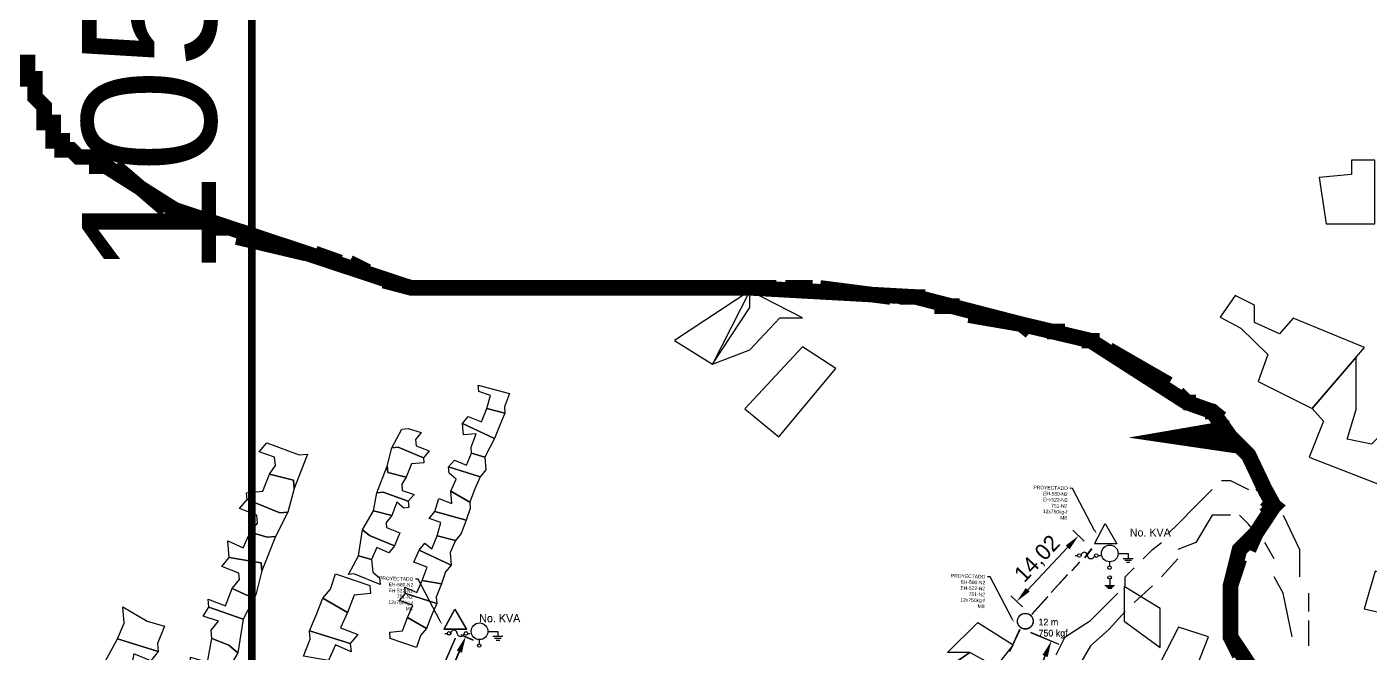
# Model space of a CAD drawing. Header units: millimetres. Extents: x -3588 to 75209, y -3737 to 38254.
# Drawn here: x 6571 to 6779.7, y 5959.4 to 6056.7 of the extents above; entities that cross this region are included whole.
import ezdxf
from ezdxf import colors
from ezdxf.entities.mleader import LeaderData, LeaderLine
from ezdxf.math import Vec2, Vec3

# ---------------------------------------------------------------- set-up
doc = ezdxf.new("R2010")
doc.units = ezdxf.units.MM
doc.linetypes.add('CONTINUA', pattern=[0])
for name, color, linetype in [('Mancheta', 255, 'Continuous'), ('P', 253, 'Continuous'), ('T', 7, 'Continuous')]:
    doc.layers.add(name, color=color, linetype=linetype)
doc.dimstyles.new('ISO-25', dxfattribs={"dimtxt": 2.5, "dimasz": 2.5, "dimexe": 1.25, "dimexo": 0.625, "dimtad": 1, "dimtxsty": 'Standard', "dimcen": 2.5, "dimadec": 0, "dimazin": 0, "dimtfac": 1, "dimtmove": 0, "dimatfit": 3, "dimfxl": 1, "dimarcsym": 0})

# ---------------------------------------------------------------- blocks, each defined once
blk = doc.blocks.new('*D211')
at = {"color": 0, "lineweight": -2, "transparency": 16777216}
for p, q in [((6638.42, 5962.26), (6640.33, 5961.45)), ((6631, 5942.63), (6638.2, 5959.64)), ((6629.27, 5940.65), (6631.18, 5939.84))]:
    blk.add_line(p, q, dxfattribs=at)
at = {"color": 0, "transparency": 16777216}
for points in [[(6637.82, 5959.8), (6638.58, 5959.47), (6639.17, 5961.94)], [(6630.62, 5942.79), (6631.38, 5942.46), (6630.02, 5940.32)]]:
    blk.add_solid(points, dxfattribs=at)
at = {"layer": 'Defpoints', "color": 0, "transparency": 16777216}
for p in [(6637.84, 5962.5), (6639.17, 5961.94), (6628.69, 5940.89)]:
    blk.add_point(p, dxfattribs=at)
at = {"color": 0, "transparency": 16777216, "insert": (6632.68, 5951.94), "char_height": 2.5, "attachment_point": 5, "rotation": 67.0564}
blk.add_mtext('23,47', dxfattribs=at)
blk = doc.blocks.new('*D218')
at = {"color": 0, "lineweight": -2, "transparency": 16777216}
for p, q in [((6726.95, 5962.61), (6731.33, 5960.79)), ((6720.93, 5939.08), (6729.21, 5958.96)), ((6716.75, 5938.12), (6721.13, 5936.3))]:
    blk.add_line(p, q, dxfattribs=at)
at = {"color": 0, "transparency": 16777216}
for points in [[(6728.83, 5959.12), (6729.6, 5958.8), (6730.18, 5961.27)], [(6720.55, 5939.24), (6721.32, 5938.92), (6719.97, 5936.78)]]:
    blk.add_solid(points, dxfattribs=at)
at = {"layer": 'Defpoints', "color": 0, "transparency": 16777216}
for p in [(6726.37, 5962.85), (6730.18, 5961.27), (6716.17, 5938.36)]:
    blk.add_point(p, dxfattribs=at)
at = {"color": 0, "transparency": 16777216, "insert": (6723.15, 5949.82), "char_height": 2.5, "attachment_point": 5, "rotation": 67.3803}
blk.add_mtext('26,53', dxfattribs=at)
blk = doc.blocks.new('*D219')
at = {"color": 0, "lineweight": -2, "transparency": 16777216}
for p, q in [((6735.3, 5976.79), (6733.51, 5978.47)), ((6726.52, 5969.23), (6732.71, 5975.8)), ((6725.68, 5966.59), (6723.89, 5968.27))]:
    blk.add_line(p, q, dxfattribs=at)
at = {"color": 0, "transparency": 16777216}
for points in [[(6732.4, 5976.08), (6733.01, 5975.51), (6734.42, 5977.61)], [(6726.22, 5969.51), (6726.82, 5968.94), (6724.8, 5967.41)]]:
    blk.add_solid(points, dxfattribs=at)
at = {"layer": 'Defpoints', "color": 0, "transparency": 16777216}
for p in [(6734.42, 5977.61), (6735.75, 5976.36), (6726.13, 5966.16)]:
    blk.add_point(p, dxfattribs=at)
at = {"color": 0, "transparency": 16777216, "insert": (6728.1, 5973.94), "char_height": 2.5, "attachment_point": 5, "rotation": 46.7001}
blk.add_mtext('14,02', dxfattribs=at)
blk = doc.blocks.new('*D813')
at = {"color": 0, "lineweight": -2, "transparency": 16777216}
for p, q in [((6638.43, 5962.22), (6640.34, 5961.41)), ((6631.01, 5942.59), (6638.21, 5959.6)), ((6629.28, 5940.61), (6631.19, 5939.8))]:
    blk.add_line(p, q, dxfattribs=at)
at = {"color": 0, "transparency": 16777216}
for points in [[(6637.83, 5959.76), (6638.6, 5959.44), (6639.19, 5961.9)], [(6630.63, 5942.75), (6631.39, 5942.43), (6630.04, 5940.29)]]:
    blk.add_solid(points, dxfattribs=at)
at = {"layer": 'Defpoints', "color": 0, "transparency": 16777216}
for p in [(6637.85, 5962.47), (6639.19, 5961.9), (6628.7, 5940.85)]:
    blk.add_point(p, dxfattribs=at)
at = {"color": 0, "transparency": 16777216, "insert": (6632.69, 5951.91), "char_height": 2.5, "attachment_point": 5, "rotation": 67.0564}
blk.add_mtext('23,47', dxfattribs=at)
blk = doc.blocks.new('*D820')
at = {"color": 0, "lineweight": -2, "transparency": 16777216}
for p, q in [((6726.96, 5962.57), (6731.34, 5960.75)), ((6720.94, 5939.05), (6729.23, 5958.92)), ((6716.76, 5938.08), (6721.14, 5936.26))]:
    blk.add_line(p, q, dxfattribs=at)
at = {"color": 0, "transparency": 16777216}
for points in [[(6728.84, 5959.08), (6729.61, 5958.76), (6730.19, 5961.23)], [(6720.56, 5939.21), (6721.33, 5938.89), (6719.98, 5936.74)]]:
    blk.add_solid(points, dxfattribs=at)
at = {"layer": 'Defpoints', "color": 0, "transparency": 16777216}
for p in [(6726.39, 5962.81), (6730.19, 5961.23), (6716.18, 5938.32)]:
    blk.add_point(p, dxfattribs=at)
at = {"color": 0, "transparency": 16777216, "insert": (6723.16, 5949.78), "char_height": 2.5, "attachment_point": 5, "rotation": 67.3803}
blk.add_mtext('26,53', dxfattribs=at)

msp = doc.modelspace()

# ---------------------------------------------------------------- linework, layer by layer
at = {"color": 10}
for p, q in [((6736.933, 5976.436), (6738.559, 5979.491)), ((6738.559, 5979.491), (6740.381, 5976.371)), ((6735.412, 5974.22), (6736.496, 5975.631)), ((6735.424, 5974.181), (6736.507, 5975.593)), ((6740.381, 5976.371), (6736.88, 5976.371)), ((6734.574, 5973.52), (6733.367, 5972.213)), ((6734.585, 5973.482), (6733.379, 5972.174)), ((6733.866, 5974.53), (6734.251, 5974.53)), ((6737.441, 5974.531), (6737.829, 5974.531)), ((6739.216, 5973.491), (6739.222, 5972.914)), ((6740.642, 5974.845), (6742.119, 5974.843)), ((6741.333, 5974.088), (6742.882, 5974.087)), ((6741.577, 5973.814), (6742.621, 5973.814)), ((6741.867, 5973.485), (6742.394, 5973.484)), ((6742.119, 5974.843), (6742.12, 5974.109)), ((6732.696, 5971.591), (6730.131, 5968.813)), ((6732.707, 5971.553), (6730.142, 5968.775)), ((6740.009, 5969.842), (6738.514, 5969.825)), ((6739.778, 5969.635), (6738.752, 5969.623)), ((6739.56, 5969.431), (6738.969, 5969.425)), ((6739.252, 5970.884), (6739.263, 5969.834)), ((6729.644, 5968.153), (6727.128, 5965.428)), ((6729.655, 5968.115), (6727.139, 5965.39)), ((6635.857, 5963.143), (6637.483, 5966.198)), ((6635.868, 5963.105), (6637.494, 5966.16)), ((6637.483, 5966.198), (6639.305, 5963.078)), ((6637.494, 5966.16), (6639.316, 5963.04)), ((6639.305, 5963.078), (6635.804, 5963.078)), ((6639.316, 5963.04), (6635.815, 5963.04)), ((6723.746, 5959.646), (6725.308, 5963.089)), ((6723.757, 5959.607), (6725.319, 5963.051)), ((6635.943, 5962.436), (6636.327, 5962.436)), ((6636.096, 5958.275), (6637.603, 5961.742)), ((6636.108, 5958.236), (6637.614, 5961.704)), ((6639.518, 5962.437), (6639.906, 5962.437)), ((6641.293, 5961.396), (6641.299, 5960.819)), ((6642.719, 5962.75), (6644.196, 5962.749)), ((6643.41, 5961.993), (6644.959, 5961.992)), ((6643.654, 5961.719), (6644.698, 5961.719)), ((6643.944, 5961.39), (6644.471, 5961.39)), ((6644.196, 5962.749), (6644.197, 5962.014))]:
    msp.add_line(p, q, dxfattribs=at)
at = {"color": 220}
for points in [[(6771.812, 6033.275), (6772.866, 6026.075), (6780.46, 6026.075), (6780.46, 6035.934), (6776.801, 6035.934), (6776.801, 6033.718), (6771.812, 6033.275)], [(6671.614, 6007.932), (6677.56, 6004.239), (6683.345, 6013.07), (6683.345, 6015.639), (6671.614, 6007.932)], [(6683.345, 6006.487), (6688.005, 6011.465), (6691.54, 6011.465), (6683.345, 6015.639), (6683.345, 6015.639), (6677.56, 6004.239), (6683.345, 6006.487)], [(6756.41, 6011.562), (6759.625, 6009.866), (6759.625, 6009.866), (6763.824, 6005.761), (6762.305, 6001.566), (6770.701, 5997.372), (6778.83, 6006.832), (6767.754, 6011.384), (6765.61, 6008.974), (6761.769, 6010.759), (6761.769, 6013.436), (6758.724, 6014.954), (6756.41, 6011.562)], [(6682.541, 5997.335), (6687.844, 5993), (6696.682, 6003.597), (6691.54, 6006.969), (6682.541, 5997.335)], [(6772.453, 5995.391), (6770.243, 5989.841), (6787.417, 5983.158), (6789.627, 5991.087), (6782.826, 5994.711), (6779.935, 5991.823), (6776.137, 5992.616), (6777.554, 5997.203), (6777.554, 6005.347), (6770.701, 5997.372), (6770.701, 5997.372), (6772.453, 5995.391)], [(6780.489, 5972.084), (6778.796, 5966.256), (6786.228, 5964.563), (6788.392, 5969.828), (6780.489, 5972.084)], [(6741.516, 5969.749), (6741.516, 5964.351), (6747.082, 5960.262), (6747.082, 5966.314), (6741.516, 5969.749)], [(6717.389, 5951.232), (6721.569, 5957.247), (6717.518, 5959.469), (6711.097, 5955.053), (6717.518, 5959.469), (6714.064, 5959.469), (6718.749, 5964.111), (6724.269, 5960.659), (6721.569, 5957.247)], [(6747.042, 5957.746), (6752.203, 5955.833), (6754.617, 5961.904), (6749.955, 5963.401), (6747.042, 5957.746)]]:
    msp.add_lwpolyline(points, dxfattribs=at)
at = {"color": 10}
for centre, radius in [((6739.261, 5974.859), 1.294), ((6734.527, 5974.538), 0.276), ((6737.164, 5974.534), 0.276), ((6739.222, 5972.65), 0.263), ((6739.246, 5971.144), 0.26), ((6726.136, 5964.358), 1.222), ((6726.147, 5964.32), 1.222), ((6641.338, 5962.765), 1.294), ((6636.604, 5962.443), 0.276), ((6639.241, 5962.439), 0.276), ((6641.299, 5960.556), 0.263)]:
    msp.add_circle(centre, radius, dxfattribs=at)
for centre, radius, start, end in [((6735.283, 5974.559), 0.481, 356.0473, 179.98075), ((6736.325, 5974.625), 0.571, 190.00363, 350.3175), ((6637.36, 5962.465), 0.481, 356.0473, 179.98075), ((6638.402, 5962.531), 0.571, 190.00363, 350.3175)]:
    msp.add_arc(centre, radius, start, end, dxfattribs=at)
at = {"layer": 'P'}
for points, const_width in [([(6605.975, -522.389), (6605.975, 8803.839)], 1.2), ([(6569.728, 6051.112), (6571.137, 6051.112), (6571.137, 6049.975), (6571.137, 6048.567), (6572.273, 6048.567), (6572.273, 6047.159), (6572.273, 6045.75), (6573.681, 6044.326), (6573.681, 6043.206), (6573.681, 6041.798), (6575.089, 6041.798), (6575.089, 6040.389), (6575.089, 6038.965), (6576.498, 6038.965), (6576.498, 6037.557), (6577.906, 6037.557), (6579.042, 6036.436), (6580.451, 6036.436), (6581.859, 6036.436), (6581.859, 6035.012), (6583.283, 6035.012), (6594.006, 6028.242), (6630.702, 6016.112), (6668.535, 6016.112), (6683.483, 6016.112), (6709.185, 6014.687), (6725.556, 6010.462), (6736.279, 6007.918), (6751.242, 5998.315), (6755.195, 5996.907), (6758.012, 5992.954), (6759.42, 5991.546), (6760.829, 5990.138), (6763.373, 5984.776), (6764.781, 5982.232), (6761.965, 5977.991), (6759.42, 5975.462), (6758.012, 5969.813), (6758.012, 5965.86), (6758.012, 5961.907), (6760.829, 5957.666)], 2.417), ([(6569.728, 6051.112), (6571.137, 6051.112), (6571.137, 6049.975), (6571.137, 6048.567), (6572.273, 6048.567), (6572.273, 6047.159), (6572.273, 6045.75), (6573.681, 6044.326), (6573.681, 6043.206), (6573.681, 6041.798)], 2.417), ([(6569.728, 6051.112), (6571.137, 6051.112), (6571.137, 6049.975), (6571.137, 6048.567), (6572.273, 6048.567), (6572.273, 6047.159), (6572.273, 6045.75), (6573.681, 6044.326), (6573.681, 6043.206), (6573.681, 6041.798), (6575.089, 6041.798), (6575.089, 6040.389), (6575.089, 6038.965), (6576.498, 6038.965), (6576.498, 6037.557), (6577.906, 6037.557), (6579.042, 6036.436), (6580.451, 6036.436), (6581.859, 6036.436), (6581.859, 6035.012), (6583.283, 6035.012), (6594.006, 6028.242), (6630.702, 6016.112), (6668.535, 6016.112), (6683.483, 6016.112), (6709.185, 6014.687), (6725.556, 6010.462), (6736.279, 6007.918), (6751.242, 5998.315), (6755.195, 5996.907), (6758.012, 5992.954), (6759.42, 5991.546), (6760.829, 5990.138), (6763.373, 5984.776), (6764.781, 5982.232), (6761.965, 5977.991), (6759.42, 5975.462), (6758.012, 5969.813), (6758.012, 5965.86), (6758.012, 5961.907), (6760.829, 5957.666)], 1.2), ([(6575.089, 6040.389), (6575.089, 6038.965), (6576.498, 6038.965), (6576.498, 6037.557), (6577.906, 6037.557)], 2.417), ([(6579.042, 6036.436), (6580.451, 6036.436), (6581.859, 6036.436), (6581.859, 6035.012)], 2.417), ([(6584.692, 6035.012), (6592.598, 6028.242)], 2.417), ([(6594.006, 6028.242), (6596.822, 6026.834)], 2.417), ([(6599.367, 6025.426), (6602.184, 6025.426)], 2.417), ([(6603.608, 6024.001), (6614.331, 6021.473)], 2.417), ([(6615.739, 6021.473), (6619.692, 6020.064)], 2.417), ([(6621.1, 6020.064), (6623.933, 6018.64)], 2.417), ([(6626.461, 6017.232), (6630.702, 6016.112), (6636.064, 6016.112)], 2.417), ([(6638.88, 6016.112), (6641.425, 6016.112)], 2.417), ([(6642.833, 6016.112), (6646.786, 6016.112)], 2.417), ([(6648.21, 6016.112), (6659.205, 6016.112)], 2.417), ([(6660.341, 6016.112), (6664.582, 6016.112)], 2.417), ([(6665.991, 6016.112), (6668.535, 6016.112), (6669.943, 6016.112)], 2.417), ([(6671.352, 6016.112), (6682.074, 6016.112)], 2.417), ([(6683.483, 6016.112), (6687.436, 6016.112)], 2.417), ([(6688.86, 6016.112), (6693.085, 6016.112)], 2.417), ([(6694.221, 6016.112), (6705.232, 6014.687)], 2.417), ([(6706.64, 6014.687), (6709.185, 6014.687), (6710.593, 6014.687)], 2.417), ([(6712.001, 6013.279), (6715.954, 6013.279)], 2.417), ([(6717.362, 6011.871), (6725.556, 6010.462), (6726.965, 6009.326)], 2.417), ([(6729.509, 6009.326), (6732.326, 6009.326)], 2.417), ([(6734.871, 6007.918), (6736.279, 6007.918), (6737.687, 6007.918)], 2.417), ([(6739.095, 6006.509), (6748.41, 6001.148)], 2.417), ([(6749.834, 5999.74), (6751.242, 5998.315), (6752.651, 5998.315)], 2.417), ([(6754.059, 5996.907), (6755.195, 5996.907), (6756.604, 5995.787)], 2.417), ([(6758.012, 5994.363), (6749.834, 5992.954), (6759.42, 5991.546), (6760.829, 5990.138), (6763.373, 5984.776)], 2.417), ([(6763.373, 5983.352), (6764.781, 5982.232), (6763.373, 5980.823)], 2.417), ([(6761.965, 5977.991), (6760.829, 5975.462)], 2.417), ([(6759.42, 5974.038), (6758.012, 5969.813), (6758.012, 5965.86), (6758.012, 5964.452)], 2.417), ([(6758.012, 5961.907), (6759.42, 5959.09)], 2.417)]:
    msp.add_lwpolyline(points, dxfattribs=dict(at, const_width=const_width))
for points in [[(6562.959, 6053.928), (6564.367, 6052.52), (6566.912, 6052.52), (6569.728, 6051.112), (6571.137, 6049.975)], [(6572.273, 6048.567), (6573.681, 6044.326)], [(6756.604, 5986.185), (6758.012, 5986.185), (6760.829, 5984.776)], [(6748.41, 5977.991), (6749.834, 5979.415), (6752.651, 5982.232), (6755.195, 5984.776)], [(6761.965, 5984.776), (6764.781, 5982.232)], [(6758.012, 5980.823), (6755.195, 5980.823), (6752.651, 5976.582), (6749.834, 5975.462)], [(6761.965, 5977.991), (6760.829, 5979.415), (6759.42, 5980.823)], [(6766.206, 5980.823), (6768.734, 5975.462), (6768.734, 5971.221)], [(6744.457, 5974.038), (6745.881, 5975.462), (6747.289, 5976.582)], [(6764.781, 5974.038), (6763.373, 5976.582)], [(6749.834, 5974.038), (6747.289, 5971.221)], [(6741.64, 5969.813), (6741.64, 5971.221), (6743.048, 5972.629)], [(6767.614, 5961.907), (6766.206, 5968.677), (6764.781, 5971.221)], [(6745.881, 5969.813), (6743.048, 5967.268)], [(6732.326, 5961.907), (6736.279, 5964.452), (6740.504, 5968.677)], [(6770.159, 5968.677), (6770.159, 5965.86)], [(6741.64, 5965.86), (6739.095, 5963.027), (6736.279, 5960.499)], [(6770.159, 5964.452), (6770.159, 5961.907), (6770.159, 5960.499)], [(6730.918, 5959.09), (6732.326, 5961.907)], [(6736.279, 5960.499), (6732.326, 5953.713)]]:
    msp.add_lwpolyline(points, dxfattribs=at)
at = {"layer": 'P', "color": 50}
for points in [[(6645.204, 5997.629), (6645.295, 5996.637), (6642.449, 5997.377), (6643.05, 5999.411), (6641.216, 6000.03), (6641.125, 6001.023), (6646.005, 5999.682), (6645.204, 5997.629)], [(6644.475, 5994.784), (6643.664, 5992.719), (6638.693, 5995.041), (6639.585, 5996.113), (6641.649, 5995.312), (6642.449, 5997.377), (6645.295, 5996.637), (6644.475, 5994.784)], [(6631.383, 5992.582), (6631.473, 5991.601), (6633.526, 5990.799), (6632.635, 5989.728), (6628.719, 5991.348), (6627.737, 5991.258), (6629.247, 5994.174), (6630.239, 5994.265), (6632.274, 5993.665), (6631.383, 5992.582)], [(6640.018, 5991.395), (6640.819, 5993.448), (6638.856, 5993.268), (6638.693, 5995.041), (6643.664, 5992.719), (6642.154, 5989.803), (6640.108, 5990.413), (6640.018, 5991.395)], [(6632.708, 5988.936), (6630.745, 5988.756), (6629.932, 5986.702), (6627.087, 5987.43), (6626.997, 5988.412), (6627.737, 5991.258), (6628.719, 5991.348), (6632.635, 5989.728), (6632.708, 5988.936)], [(6642.335, 5987.84), (6641.432, 5986.767), (6636.534, 5988.297), (6637.426, 5989.369), (6639.289, 5988.55), (6640.108, 5990.413), (6642.154, 5989.803), (6642.335, 5987.84)], [(6629.242, 5985.649), (6629.333, 5984.656), (6631.178, 5984.038), (6630.275, 5982.965), (6626.377, 5984.385), (6625.396, 5984.295), (6626.997, 5988.412), (6627.087, 5987.43), (6629.932, 5986.702), (6629.242, 5985.649)], [(6640.613, 5984.904), (6639.812, 5982.851), (6636.877, 5984.561), (6637.696, 5986.424), (6636.624, 5987.316), (6636.534, 5988.297), (6641.432, 5986.767), (6640.613, 5984.904)], [(6630.365, 5981.984), (6629.585, 5981.912), (6628.513, 5982.804), (6627.702, 5980.738), (6624.856, 5981.478), (6625.396, 5984.295), (6626.377, 5984.385), (6630.275, 5982.965), (6630.365, 5981.984)], [(6639.903, 5981.858), (6639.273, 5980.023), (6634.393, 5981.353), (6635.004, 5983.399), (6637.057, 5982.598), (6636.877, 5984.561), (6639.812, 5982.851), (6639.903, 5981.858)], [(6626.81, 5979.667), (6626.882, 5978.886), (6628.947, 5978.075), (6628.135, 5976.021), (6624.218, 5977.641), (6623.146, 5978.543), (6624.856, 5981.478), (6627.702, 5980.738), (6626.81, 5979.667)], [(6638.473, 5977.959), (6637.581, 5976.888), (6634.736, 5977.616), (6635.347, 5979.663), (6633.502, 5980.281), (6634.393, 5981.353), (6639.273, 5980.023), (6638.473, 5977.959)], [(6628.135, 5976.021), (6627.243, 5974.949), (6625.38, 5975.768), (6624.561, 5973.904), (6622.525, 5974.516), (6623.146, 5978.543), (6624.218, 5977.641), (6628.135, 5976.021)], [(6636.762, 5975.024), (6636.943, 5973.061), (6631.972, 5975.383), (6632.863, 5976.455), (6633.935, 5975.563), (6634.736, 5977.616), (6637.581, 5976.888), (6636.762, 5975.024)], [(6636.051, 5971.99), (6635.422, 5970.144), (6632.406, 5970.654), (6633.206, 5972.718), (6631.142, 5973.519), (6631.972, 5975.383), (6636.943, 5973.061), (6636.051, 5971.99)], [(6624.651, 5972.923), (6624.741, 5971.942), (6625.813, 5971.05), (6625.904, 5970.058), (6621.797, 5971.671), (6621.005, 5971.599), (6622.525, 5974.516), (6624.561, 5973.904), (6624.651, 5972.923)], [(6618.169, 5969.327), (6618.971, 5971.72), (6624.289, 5969.889), (6624.406, 5968.616), (6621.859, 5968.382), (6620.807, 5965.703), (6616.999, 5967.936), (6618.169, 5969.327)], [(6634.621, 5968.091), (6634.712, 5967.098), (6629.813, 5968.639), (6629.723, 5969.621), (6631.575, 5968.801), (6632.406, 5970.654), (6635.422, 5970.144), (6634.621, 5968.091)], [(6615.96, 5965.259), (6616.999, 5967.936), (6620.807, 5965.703), (6619.744, 5963.301), (6622.422, 5962.248), (6621.252, 5960.857), (6614.897, 5962.856), (6615.96, 5965.259)], [(6633.892, 5965.246), (6633.092, 5963.182), (6630.156, 5964.903), (6630.976, 5966.755), (6628.91, 5967.567), (6629.813, 5968.639), (6634.712, 5967.098), (6633.892, 5965.246)], [(6615.015, 5961.568), (6614.897, 5962.856), (6621.252, 5960.857), (6621.369, 5959.584), (6618.966, 5960.647), (6617.888, 5958.243), (6613.976, 5958.905), (6615.015, 5961.568)], [(6632.189, 5962.109), (6631.571, 5960.264), (6627.472, 5961.676), (6627.381, 5962.658), (6629.344, 5962.838), (6630.156, 5964.903), (6633.092, 5963.182), (6632.189, 5962.109)]]:
    msp.add_lwpolyline(points, dxfattribs=at)
at = {"layer": 'P', "color": 200}
for points in [[(6609.62, 5988.548), (6609.501, 5989.836), (6607.108, 5990.637), (6608.279, 5992.029), (6613.335, 5990.188), (6614.608, 5990.304), (6612.531, 5984.964), (6612.414, 5986.237), (6608.724, 5987.182), (6609.62, 5988.548)], [(6605.124, 5984.284), (6607.67, 5984.518), (6608.724, 5987.182), (6612.414, 5986.237), (6612.531, 5984.964), (6611.571, 5981.272), (6610.298, 5981.155), (6605.218, 5983.257), (6605.124, 5984.284)], [(6606.842, 5979.554), (6606.725, 5980.828), (6604.062, 5981.867), (6605.218, 5983.257), (6610.298, 5981.155), (6611.571, 5981.272), (6609.613, 5977.489), (6608.326, 5977.371), (6605.687, 5978.15), (6606.842, 5979.554)], [(6602.323, 5975.536), (6602.206, 5976.809), (6604.623, 5975.747), (6605.687, 5978.15), (6608.326, 5977.371), (6609.613, 5977.489), (6607.521, 5972.147), (6607.404, 5973.42), (6602.441, 5974.249), (6602.323, 5975.536)], [(6604.041, 5970.807), (6603.948, 5971.819), (6601.285, 5972.859), (6602.441, 5974.249), (6607.404, 5973.42), (6607.521, 5972.147), (6606.576, 5968.457), (6605.303, 5968.34), (6602.886, 5969.402), (6604.041, 5970.807)], [(6599.3, 5966.506), (6599.183, 5967.779), (6601.847, 5966.739), (6602.886, 5969.402), (6605.303, 5968.34), (6606.576, 5968.457), (6604.604, 5964.673), (6599.3, 5966.506)], [(6586.136, 5964.014), (6585.903, 5966.56), (6589.71, 5964.342), (6592.365, 5963.549), (6591.311, 5960.885), (6591.428, 5959.612), (6585.074, 5961.597), (6586.136, 5964.014)], [(6599.628, 5962.932), (6600.785, 5964.322), (6598.39, 5965.138), (6599.3, 5966.506), (6604.604, 5964.673), (6603.799, 5959.449), (6602.408, 5960.62), (6599.745, 5961.659), (6599.628, 5962.932)], [(6590.273, 5958.208), (6587.608, 5959.261), (6586.909, 5955.594), (6582.88, 5957.529), (6585.074, 5961.597), (6591.428, 5959.612), (6590.273, 5958.208)], [(6596.407, 5958.77), (6599.046, 5957.991), (6599.745, 5961.659), (6602.408, 5960.62), (6603.799, 5959.449), (6601.581, 5955.642), (6596.5, 5957.758), (6596.407, 5958.77)]]:
    msp.add_lwpolyline(points, dxfattribs=at)

# ---------------------------------------------------------------- texts
at = {"color": 10, "attachment_point": 1}
for s, width, gutter_width, insert, char_height in [('No. KVA', 17.75852, 6.215, (6742.366, 5978.736), 1.243), ('No. KVA', 17.75852, 6.215, (6641.29, 5965.444), 1.243), ('No. KVA', 17.75852, 6.215, (6641.302, 5965.405), 1.243), ('12 m^J750 kgf ', 21.10344, 5.166, (6728.184, 5964.742), 1.03321), ('12 m^J750 kgf ', 21.10344, 5.166, (6728.195, 5964.704), 1.03321)]:
    msp.add_mtext_dynamic_manual_height_columns(s, width=width, gutter_width=gutter_width, heights=[0], dxfattribs=dict(at, insert=insert, char_height=char_height))
at = {"layer": 'T', "insert": (6579.594, 6017.822), "char_height": 20.80483, "attachment_point": 1, "rotation": 90}
msp.add_mtext('{\\fArial|b0|i0|c0|p18;1054000}', dxfattribs=at)

# ---------------------------------------------------------------- dimensions: what is measured, and where the dimension line sits
at = {"color": 1}
for p1, p2, distance, picture, middle in [((6726.132, 5966.156), (6735.75, 5976.363), 1.825, '*D219', (6728.097, 5973.94)), ((6628.69, 5940.89), (6637.84, 5962.505), -1.45, '*D211', (6632.681, 5951.944)), ((6628.701, 5940.851), (6637.851, 5962.467), -1.45, '*D813', (6632.693, 5951.906)), ((6716.17, 5938.36), (6726.374, 5962.851), -4.118, '*D218', (6723.151, 5949.823)), ((6716.181, 5938.322), (6726.386, 5962.813), -4.118, '*D820', (6723.162, 5949.785))]:
    dim = msp.add_aligned_dim(p1=p1, p2=p2, distance=distance, dimstyle='ISO-25', dxfattribs=at)
    dim.commit()
    dim.dimension.update_dxf_attribs({"geometry": picture, "text_midpoint": middle})

# ---------------------------------------------------------------- leaders
at = {"layer": 'Mancheta', "color": 1, "linetype": 'CONTINUA'}
ml = msp.add_multileader_mtext('Standard', dxfattribs=at)
ml.set_content('PROYECTADO\\PEH-580-N2\\PEH-522-N2\\P751-N2    \\P12x750kg-f\\PM8', color=1)
ml.set_leader_properties()
ml.build(insert=Vec2(0, 0))
ml.multileader.update_dxf_attribs({"arrow_head_size": 0.648})
ctx = ml.context
ctx.base_point, ctx.char_height, ctx.arrow_head_size, ctx.landing_gap_size, ctx.plane_origin, ctx.plane_x_axis, ctx.plane_y_axis = Vec3(6727.079, 5985.144), 0.5529, 0.648, 0.324, Vec3(6734.913, 5993.731), Vec3(0.9996111, -0.027885), Vec3(0.027885, 0.9996111)
ctx.text_align_type = 2
notes = []
notes.append((ctx, [(0, (1, 1, 0), (6733.471, 5984.965), (-0.9996111, 0.027885), 0.401, [(0, [(6737.214, 5977.876)], 0, [])])]))
ctx.mtext.insert, ctx.mtext.text_direction, ctx.mtext.rotation, ctx.mtext.width, ctx.mtext.alignment, ctx.mtext.flow_direction = Vec3(6732.754, 5985.267), Vec3(0.9996111, -0.027885), 6.2552967, 5.37864, 3, 5
ml = msp.add_multileader_mtext('Standard', dxfattribs=at)
ml.set_content('PROYECTADO\\PEH-580-N2\\PEH-522-N2\\P751-N2    \\P12x750kg-f\\PM8', color=1)
ml.set_leader_properties()
ml.build(insert=Vec2(0, 0))
ml.multileader.update_dxf_attribs({"arrow_head_size": 0.648})
ctx = ml.context
ctx.base_point, ctx.char_height, ctx.arrow_head_size, ctx.landing_gap_size, ctx.plane_origin, ctx.plane_x_axis, ctx.plane_y_axis = Vec3(6625.399, 5971.029), 0.5529, 0.648, 0.324, Vec3(6633.233, 5979.616), Vec3(0.9996111, -0.027885), Vec3(0.027885, 0.9996111)
ctx.text_align_type = 2
notes.append((ctx, [(0, (1, 1, 0), (6631.791, 5970.851), (-0.9996111, 0.027885), 0.401, [(0, [(6635.534, 5963.761)], 0, [])])]))
ctx.mtext.insert, ctx.mtext.text_direction, ctx.mtext.rotation, ctx.mtext.width, ctx.mtext.alignment, ctx.mtext.flow_direction = Vec3(6631.074, 5971.152), Vec3(0.9996111, -0.027885), 6.2552967, 5.37864, 3, 5
ml = msp.add_multileader_mtext('Standard', dxfattribs=at)
ml.set_content('PROYECTADO\\PEH-580-N2\\PEH-522-N2\\P751-N2    \\P12x750kg-f\\PM8', color=1)
ml.set_leader_properties()
ml.build(insert=Vec2(0, 0))
ml.multileader.update_dxf_attribs({"arrow_head_size": 0.648})
ctx = ml.context
ctx.base_point, ctx.char_height, ctx.arrow_head_size, ctx.landing_gap_size, ctx.plane_origin, ctx.plane_x_axis, ctx.plane_y_axis = Vec3(6714.266, 5971.399), 0.5529, 0.648, 0.324, Vec3(6722.099, 5979.986), Vec3(0.9996111, -0.027885), Vec3(0.027885, 0.9996111)
ctx.text_align_type = 2
notes.append((ctx, [(0, (1, 1, 0), (6720.658, 5971.22), (-0.9996111, 0.027885), 0.401, [(0, [(6724.401, 5964.131)], 0, [])])]))
ctx.mtext.insert, ctx.mtext.text_direction, ctx.mtext.rotation, ctx.mtext.width, ctx.mtext.alignment, ctx.mtext.flow_direction = Vec3(6719.94, 5971.522), Vec3(0.9996111, -0.027885), 6.2552967, 5.37864, 3, 5
for ctx, leaders in notes:
    for number, flags, end, landing, length, lines in leaders:
        leader = LeaderData()
        leader.index, (leader.has_last_leader_line, leader.has_dogleg_vector, leader.attachment_direction) = number, flags
        leader.last_leader_point, leader.dogleg_vector, leader.dogleg_length = Vec3(end), Vec3(landing), length
        for number, points, colour, breaks in lines:
            line = LeaderLine()
            line.index, line.vertices, line.color, line.breaks = number, Vec3.list(points), colors.encode_raw_color(colour), breaks
            leader.lines.append(line)
        ctx.leaders.append(leader)

doc.saveas('drawing.dxf')
